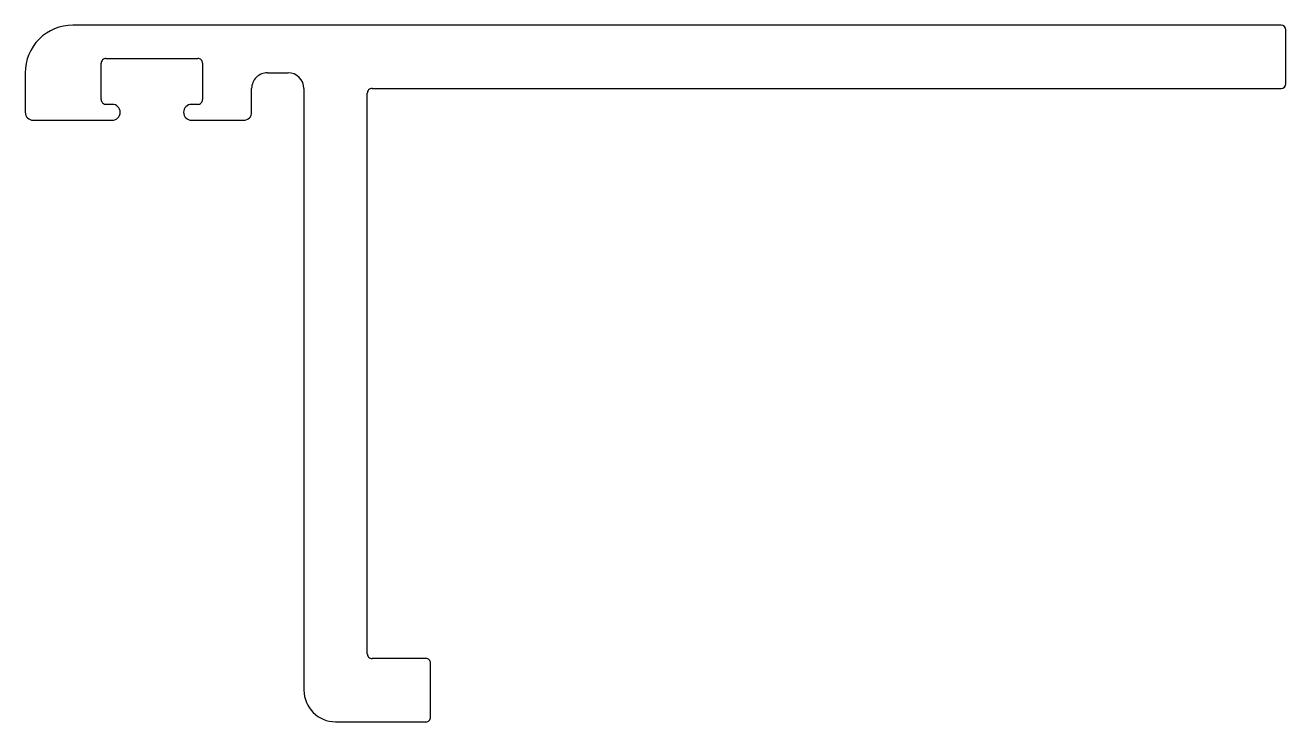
# Model space of a CAD drawing. Extents: x 583.7 to 663.3, y 662.1 to 706.1.
import ezdxf

# ---------------------------------------------------------------- set-up
doc = ezdxf.new("R2010")
doc.units = 0
doc.layers.get('0').update_dxf_attribs({"linetype": 'CONTINUOUS'})

msp = doc.modelspace()

# ---------------------------------------------------------------- linework, layer by layer
for p, q in [((663.007, 706.076), (586.707, 706.076)), ((663.307, 702.376), (663.307, 705.776)), ((588.507, 701.376), (588.507, 703.676)), ((588.807, 703.976), (594.607, 703.976)), ((594.907, 703.676), (594.907, 701.376)), ((583.707, 703.076), (583.707, 700.576)), ((599.007, 703.076), (600.307, 703.076)), ((598.007, 700.576), (598.007, 702.076)), ((601.307, 702.076), (601.307, 664.076)), ((605.607, 702.076), (663.007, 702.076)), ((605.307, 666.376), (605.307, 701.776)), ((589.207, 701.076), (588.807, 701.076)), ((594.607, 701.076), (594.207, 701.076)), ((584.207, 700.076), (589.207, 700.076)), ((594.207, 700.076), (597.507, 700.076)), ((609.007, 666.076), (605.607, 666.076)), ((609.307, 662.376), (609.307, 665.776)), ((603.307, 662.076), (609.007, 662.076))]:
    msp.add_line(p, q)
for centre, radius, start, end in [((586.707, 703.076), 3, 90, 180.00001), ((663.007, 705.776), 0.3, 360, 90), ((588.807, 703.676), 0.3, 89.99068, 180), ((594.607, 703.676), 0.3, 360, 90.00933), ((599.007, 702.076), 1, 90, 180.00001), ((600.307, 702.076), 1, 0.00001, 90), ((605.607, 701.776), 0.3, 89.99068, 180), ((663.007, 702.376), 0.3, 270, 360), ((588.807, 701.376), 0.3, 180.00233, 270.00932), ((594.607, 701.376), 0.3, 269.99068, 359.99767), ((584.207, 700.576), 0.5, 180.00001, 270), ((589.207, 700.576), 0.5, 270, 90), ((594.207, 700.576), 0.5, 90, 270), ((597.507, 700.576), 0.5, 270, 0.00001), ((605.607, 666.376), 0.3, 180.00233, 270.00932), ((609.007, 665.776), 0.3, 360, 90.00933), ((603.307, 664.076), 2, 180.00001, 270), ((609.007, 662.376), 0.3, 269.99068, 359.99767)]:
    msp.add_arc(centre, radius, start, end)

doc.saveas('drawing.dxf')
